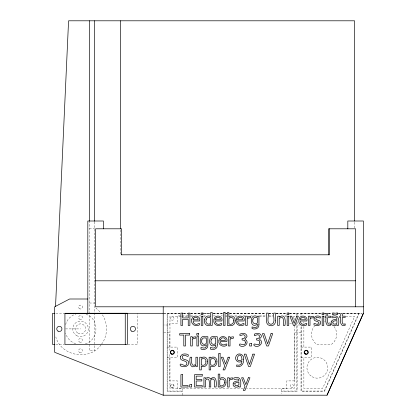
<?xml version="1.0" encoding="UTF-8"?>
<svg xmlns="http://www.w3.org/2000/svg" width="416" height="416" viewBox="0 0 416 416"><rect width="100%" height="100%" fill="white"/><g stroke="black" fill="none" stroke-linecap="round" stroke-linejoin="round"><path stroke-width="0.31" stroke-dasharray="2.08 1.56" d="M65.541 324.6C66.908 319.691 70.855 315.604 75.712 314.064M359.148 313.3L324.48 391.3L301.018 391.3L301.018 325M101.572 344.183C107.957 335.634 108.176 323.128 102.092 314.361M101.026 344.906C89.466 361.27 61.074 356.262 55.806 336.934M85.358 343.736C99.44 340.028 99.44 317.772 85.358 314.064M89.372 228.8L94.572 228.8M89.372 303.025L94.572 303.025M163.868 313.243L180.118 313.243M183.368 313.243L187.918 313.243M190.518 313.243L200.268 313.243M203.518 313.243L210.018 313.243M213.268 313.243L222.368 313.243M225.618 313.243L226.918 313.243M229.518 313.243L265.918 313.243M268.518 313.243L273.068 313.243M276.318 313.243L286.718 313.243M289.318 313.243L321.168 313.243M324.418 313.243L325.718 313.243M328.318 313.243L331.568 313.243M338.718 313.243L340.018 313.243M343.268 313.243L362.118 313.243L342.997 313.3M55.832 313.3L64.282 313.3M163.654 313.29L180.118 313.3M183.368 313.3L187.918 313.3M190.518 313.3L200.268 313.3M203.518 313.3L210.35 313.279M212.945 313.279L222.674 313.279M225.618 313.3L226.918 313.3M229.518 313.3L265.918 313.3M268.518 313.3L273.265 313.264M275.86 313.264L286.718 313.3M289.318 313.3L321.256 313.253M324.267 313.3L325.796 313.253M328.39 313.253L332.02 313.3M338.478 313.3L340.064 313.248M179.676 313.56L167.378 313.56L167.378 391.04L182.718 391.04L182.718 388.44L169.978 388.44L169.978 357.5M183.56 313.56L187.444 313.56M190.684 313.56L210.106 313.56M213.34 313.56L222.404 313.56M225.644 313.56L226.938 313.56M229.528 313.56L265.782 313.56M269.017 313.56L272.901 313.56M276.141 313.56L286.499 313.56M289.734 313.56L296.858 313.56L296.858 315.5M321.292 313.56L301.278 313.56L301.278 314.85M324.522 313.56L325.811 313.56M328.396 313.56L331.625 313.56M337.438 313.56L340.023 313.56M343.247 313.56L358.748 313.56L324.314 391.04L301.278 391.04L301.278 325.827M187.918 315.9L177.518 315.9L177.518 323.7L169.718 323.7L169.718 325L163.774 325M190.518 315.9L193.118 315.9M198.968 315.9L200.918 315.9M203.518 315.9L205.468 315.9M213.268 315.9L215.218 315.9M221.068 315.9L222.368 315.9M225.618 315.9L226.918 315.9M234.718 315.9L237.318 315.9M243.168 315.9L245.118 315.9M250.968 315.9L252.268 315.9M259.418 315.9L265.918 315.9M268.518 315.9L273.068 315.9M284.768 315.9L286.718 315.9M180.981 316.16L169.978 316.16L169.978 347.1M181.626 316.16L187.45 316.16M190.689 316.16L192.629 316.16M203.632 316.16L204.927 316.16M225.644 316.16L226.938 316.16M235.352 316.16L236.647 316.16M243.766 316.16L245.06 316.16M259.303 316.16L265.772 316.16M269.012 316.16L272.896 316.16M285.194 316.16L286.489 316.16M292.963 316.16L294.258 316.16L294.258 320.034M345.732 316.16L354.744 316.16L322.624 388.44L303.878 388.44L303.878 357.5M289.713 323.7L291.517 323.7M294.518 325L299.718 325M65.556 328.9L80.532 328.9M163.774 332.8L169.718 332.8L169.718 350.35M301.018 332.8L294.518 332.8L294.518 380.9L286.718 380.9L286.718 388.7L246.418 388.7M55.832 344.5L64.282 344.5M127.852 344.5L137.602 344.5L137.602 313.3M167.118 347.1L177.518 347.1L177.518 357.5L167.118 357.5M301.018 347.1L311.418 347.1L311.418 357.5L301.018 357.5M243.168 388.7L177.518 388.7L177.518 380.9L169.718 380.9L169.718 354.25M75.712 343.736C70.855 342.196 66.908 338.109 65.541 333.2M95.815 307.866L101.026 312.894M354.572 222.3L354.572 228.15M303.878 321.963L303.878 323.253M303.878 326.472L303.878 347.1M301.018 313.3L301.018 315.9M297.118 313.3L297.118 315.9M297.118 321.75L297.118 391.3L281.518 391.3L281.518 393.9M296.858 322.598L296.858 391.04L281.518 391.04L281.518 388.44L294.258 388.44L294.258 323.903M182.718 395.2L182.718 391.3L167.118 391.3L167.118 313.3M120.572 230.1L120.572 254.8M94.572 221.926L94.572 350.782L89.372 350.782L89.372 221.926M292.666 316.987A1.69 1.69 0 0 1 293.571 318.833M334.027 326.482A12.61 12.61 0 0 1 335.785 338.967L334.027 342.009L331.146 344.698L317.039 344.698L314.434 342.347L312.4 338.967A12.61 12.61 0 0 1 314.434 326.139M317.408 323.549A12.61 12.61 0 0 1 318.172 323.107M324.532 321.641A12.61 12.61 0 0 1 325.411 321.703M328.817 322.551A12.61 12.61 0 0 1 330.013 323.107M76.632 335.655A7.8 7.8 0 0 0 88.332 328.9A7.8 7.8 0 0 0 76.632 322.145A7.8 7.8 0 0 0 76.632 335.655M79.56 352.43A1.95 1.95 0 0 0 82.482 350.74A1.95 1.95 0 0 0 79.56 349.05A1.95 1.95 0 0 0 79.56 352.43M79.154 308.438A1.95 1.95 0 0 0 82.42 307.564A1.95 1.95 0 0 0 80.028 305.178A1.95 1.95 0 0 0 79.154 308.438M79.56 319.15A1.95 1.95 0 0 0 82.482 317.46A1.95 1.95 0 0 0 79.56 315.77A1.95 1.95 0 0 0 79.56 319.15M79.56 342.03A1.95 1.95 0 0 0 82.482 340.34A1.95 1.95 0 0 0 79.56 338.65A1.95 1.95 0 0 0 79.56 342.03M171.194 387.364A1.69 1.69 0 0 0 173.971 386.438A1.69 1.69 0 0 0 171.782 384.498A1.69 1.69 0 0 0 171.194 387.364A1.69 1.69 0 0 0 173.971 386.438A1.69 1.69 0 0 0 171.782 384.498A1.69 1.69 0 0 0 171.194 387.364M171.47 319.961A1.69 1.69 0 0 0 174.008 318.5A1.69 1.69 0 0 0 171.47 317.039A1.69 1.69 0 0 0 171.47 319.961M290.997 387.52A1.69 1.69 0 0 0 293.602 386.188A1.69 1.69 0 0 0 291.148 384.592A1.69 1.69 0 0 0 290.997 387.52M312.135 376.771A10.4 10.4 0 0 0 327.735 367.765A10.4 10.4 0 0 0 312.135 358.758A10.4 10.4 0 0 0 312.135 376.771M77.99 333.284A5.07 5.07 0 0 0 85.602 328.91A5.07 5.07 0 0 0 78.01 324.501A5.07 5.07 0 0 0 77.99 333.284"/><path stroke-width="0.62" d="M55.526 306.608L68.572 20.8L354.572 20.8L354.572 221M87.818 299L69.612 299L54.662 306.8L54.662 352.3L163.218 395.2L327.018 395.2L363.418 313.243M327.018 395.2L363.418 313.3L363.418 221L347.818 221L347.818 228.8M127.332 313.3L127.332 344.5L64.932 344.5L64.932 313.3L127.468 313.243M121.222 254.8L329.618 254.8L329.618 228.8M95.618 280.8L355.618 280.8M363.418 306.8L95.618 306.8L95.618 228.8L121.618 228.8L121.618 254.8M54.532 313.3L52.582 313.3L52.582 344.5L54.532 344.5M64.932 313.3L163.218 313.3M355.618 306.8L355.618 228.8L328.572 228.8L328.572 254.8M163.218 306.8L163.218 395.2M125.252 313.3L125.252 344.5M120.572 20.8L120.572 228.8M103.418 228.8L103.418 221L87.818 221L87.818 313.3M94.572 20.8L94.572 221.276M89.372 20.8L89.372 221.276M241.977 359.226L241.946 360.006C232.086 363.698 240.724 347.979 241.977 359.226M224.38 382.361C224.89 384.998 222.014 386.953 219.773 385.346L219.773 380.037C221.645 377.889 225.129 379.335 224.38 382.361M233.501 320.798C234.016 323.435 231.135 325.39 228.894 323.783L228.894 318.474C230.766 316.326 234.255 317.772 233.501 320.798M275.434 320.814C275.928 323.95 272.943 326.43 269.937 325.65C264.342 324.542 267.176 316.727 266.495 313.102L268.138 313.102C269.126 316.077 265.741 323.872 270.956 324.319C276.182 323.861 272.808 316.092 273.79 313.102L275.434 313.102L275.434 320.814M243.646 359.58C244.135 363.49 240.932 367.879 236.699 366.569L236.699 364.983L239.096 365.248L240.885 364.244L241.613 362.944L241.935 361.182C238.352 364.192 233.631 359.325 236.309 355.685C238.909 351.619 244.795 355.248 243.646 359.58M207.87 344.932C208.468 348.832 204.058 350.475 200.98 349.097L200.98 347.469L203.819 348.098L205.488 347.682L206.201 346.59L206.305 344.755C198.286 350.464 198.021 332.67 206.305 337.111L206.398 336.71L207.87 336.71L207.87 344.932M217.266 344.932C217.864 348.832 213.455 350.475 210.376 349.097L210.376 347.469L213.216 348.098L214.885 347.682L215.597 346.59L215.706 344.755C207.683 350.464 207.418 332.67 215.706 337.111L215.795 336.71L217.266 336.71L217.266 344.932M258.944 324.407C259.542 328.312 255.138 329.95 252.054 328.578L252.054 326.95L254.894 327.579L256.568 327.158L257.28 326.066L257.384 324.236C249.366 329.945 249.096 312.146 257.384 316.586L257.478 316.191L258.944 316.191L258.944 324.407M207.522 361.624C207.99 364.941 204.37 368.165 201.302 366.038L201.302 369.923L199.742 369.923L199.742 357.23L201.302 357.23L201.302 358.202C203.866 355.3 208.208 358.067 207.522 361.624M216.918 361.624C217.386 364.941 213.767 368.165 210.699 366.038L210.699 369.923L209.139 369.923L209.139 357.23L210.699 357.23L210.699 358.202C213.262 355.3 217.604 358.067 216.918 361.624M225.992 382.236C226.476 385.559 222.768 388.773 219.773 386.594L219.674 387.026L218.213 387.026L218.213 374.109L219.773 374.109L219.773 378.726C222.368 375.773 226.72 378.669 225.992 382.236M235.113 320.674C235.602 323.996 231.889 327.21 228.894 325.031L228.795 325.463L227.334 325.463L227.334 312.546L228.894 312.546L228.894 317.158C231.494 314.21 235.841 317.106 235.113 320.674M191.703 319.805C190.44 324.386 195.842 327.22 199.467 324.896C200.356 321.324 197.257 325.281 195.598 324.262C194.028 324.074 193.118 322.468 193.216 320.986L199.644 320.986C201.214 315.234 191.994 314.116 191.703 319.805M204.542 319.758C203.216 323.471 207.496 327.912 210.683 324.516L210.683 325.463L212.243 325.463L212.243 312.546L210.683 312.546L210.683 316.566C208.156 314.829 204.734 316.836 204.542 319.758M213.938 319.805C212.67 324.386 218.072 327.22 221.697 324.896C222.586 321.324 219.492 325.281 217.833 324.262C216.258 324.074 215.348 322.468 215.446 320.986L221.874 320.986C223.444 315.234 214.224 314.116 213.938 319.805M218.956 340.324C217.693 344.906 223.096 347.74 226.72 345.42C227.609 341.843 224.51 345.8 222.851 344.786C221.281 344.594 220.371 342.992 220.47 341.51L226.897 341.51C228.467 335.754 219.248 334.636 218.956 340.324M236.168 319.805C234.905 324.386 240.302 327.22 243.927 324.896C244.821 321.324 241.722 325.281 240.063 324.262C238.488 324.074 237.583 322.468 237.676 320.986L244.104 320.986C245.674 315.234 236.454 314.116 236.168 319.805M298.932 319.805C297.669 324.386 303.072 327.22 306.696 324.896C307.585 321.324 304.486 325.281 302.827 324.262C301.257 324.074 300.347 322.468 300.446 320.986L306.873 320.986C308.443 315.234 299.224 314.116 298.932 319.805M245.414 342.196C245.56 348.015 238.17 341.292 239.59 345.478C243.625 348.868 250.276 342.701 245.409 339.492C243.407 339.123 248.68 337.147 246.584 335.026C245.242 332.753 241.982 333.19 239.928 334.131C238.987 337.964 242.84 333.237 244.535 335.182C246.329 336.742 244.098 339.217 242.112 338.593L242.112 339.971L244.676 340.413L245.414 342.196M259.844 342.196C259.984 348.015 252.595 341.292 254.015 345.478C258.05 348.868 264.706 342.701 259.839 339.492C257.837 339.123 263.104 337.147 261.009 335.026C259.672 332.753 256.407 333.19 254.358 334.131C253.417 337.964 257.27 333.237 258.965 335.182C260.759 336.742 258.528 339.217 256.537 338.593L256.537 339.971L259.106 340.413L259.844 342.196M314.101 318.198C312.858 322.26 319.654 320.346 318.989 323.653C317.455 326.388 313.019 320.928 314.002 324.906C316.186 326.258 320.57 326.056 320.71 322.79C321.199 319.228 315.089 321.246 315.77 318.016C317.122 315.39 321.329 320.367 320.367 316.638C318.38 315.598 314.808 315.536 314.101 318.198M180.466 356.736C178.958 361.956 187.886 359.559 186.826 364.083C185.094 368.233 179.005 360.906 180.3 365.768C183.102 367.489 188.588 367.156 188.708 362.986C189.202 358.426 181.194 360.916 182.276 356.496C183.804 352.721 189.342 359.2 188.224 354.718C185.692 353.434 181.36 353.423 180.466 356.736M205.91 361.795C206.409 364.447 203.502 366.314 201.302 364.77L201.302 359.512C203.169 357.323 206.612 358.847 205.91 361.795M215.306 361.795C215.805 364.447 212.898 366.314 210.699 364.77L210.699 359.512C212.566 357.323 216.008 358.847 215.306 361.795M206.248 319.363C204.776 322.457 208.01 326.05 210.683 323.206L210.683 317.86C209.118 316.883 206.596 317.304 206.248 319.363M233.189 383.443C232.133 386.875 236.865 388.612 238.914 386.038L238.914 387.026L240.469 387.026C241.374 381.358 240.978 375.502 233.844 377.952C232.7 381.534 239.476 376.709 238.914 380.926C236.917 381.092 233.886 381.046 233.189 383.443M331.188 321.88C330.132 325.312 334.864 327.049 336.913 324.475L336.913 325.463L338.468 325.463C339.373 319.795 338.978 313.94 331.843 316.389C330.699 319.972 337.475 315.146 336.913 319.363C334.916 319.524 331.88 319.483 331.188 321.88M201.869 339.789C200.418 342.888 203.72 346.018 206.305 343.47L206.305 338.38C204.766 337.412 202.259 337.756 201.869 339.789M211.266 339.789C209.815 342.888 213.117 346.018 215.706 343.47L215.706 338.38C214.167 337.412 211.656 337.756 211.266 339.789M252.949 319.27C251.498 322.364 254.8 325.499 257.384 322.946L257.384 317.86C255.845 316.893 253.339 317.231 252.949 319.27M234.801 383.609L235.144 385.44L237.162 385.767L238.914 384.743L238.914 382.169L236.132 382.548L234.801 383.609M332.8 322.046L333.143 323.877L335.161 324.204L336.913 323.18L336.913 320.606L334.131 320.986L332.8 322.046M193.45 318.76L193.216 319.795L198.12 319.795C198.572 316.94 194.334 316.29 193.45 318.76M215.68 318.76L215.446 319.795L220.355 319.795C220.802 316.94 216.57 316.29 215.68 318.76M220.704 339.279L220.47 340.314L225.373 340.314C225.826 337.464 221.588 336.809 220.704 339.279M237.91 318.76L237.676 319.795L242.585 319.795C243.038 316.94 238.8 316.29 237.91 318.76M300.68 318.76L300.446 319.795L305.349 319.795C305.802 316.94 301.564 316.29 300.68 318.76M252.886 354.146L249.465 364.406L246.048 354.146L244.286 354.146L248.534 366.506L250.312 366.506L254.561 354.146L252.886 354.146M271.024 333.622L267.602 343.881L264.186 333.622L262.423 333.622L266.677 345.982L268.45 345.982L272.704 333.622L271.024 333.622M296.691 316.191L294.18 323.346L291.637 316.191L289.952 316.191L293.42 325.463L294.824 325.463L298.319 316.191L296.691 316.191M228.082 357.23L225.56 364.099L223.028 357.23L221.343 357.23L224.713 366.054L223.049 369.923L224.718 369.923L229.71 357.23L228.082 357.23M248.321 377.754L245.799 384.618L243.266 377.754L241.582 377.754L244.951 386.578L243.292 390.447L244.956 390.447L249.948 377.754L248.321 377.754M211.156 378.404L210.46 379.096C209.695 376.953 206.7 377.156 205.494 378.784L205.494 377.754L203.934 377.754L203.934 387.026L205.494 387.026L205.494 380.104C210.408 375.757 209.269 384.732 209.196 387.026L210.756 387.026L210.725 380.125C215.644 375.731 214.557 384.691 214.458 387.026L216.018 387.026C216.679 384.228 216.788 374.379 211.156 378.404M192.852 338.926L192.28 339.399L192.28 345.982L190.715 345.982L190.715 336.71L192.28 336.71L192.28 338.088L193.768 337.022L195.629 336.762C196.643 339.399 193.929 337.709 192.852 338.926M247.816 318.406L247.239 318.88L247.239 325.463L245.679 325.463L245.679 316.191L247.239 316.191L247.239 317.569L248.732 316.503L250.593 316.238C251.607 318.88 248.893 317.19 247.816 318.406M230.604 338.926L230.032 339.399L230.032 345.982L228.472 345.982L228.472 336.71L230.032 336.71L230.032 338.088L231.525 337.022L233.386 336.762C234.4 339.399 231.686 337.709 230.604 338.926M229.741 379.969L229.169 380.442L229.169 387.026L227.609 387.026L227.609 377.754L229.169 377.754L229.169 379.132L230.662 378.066L232.523 377.801C233.537 380.442 230.823 378.752 229.741 379.969M310.58 318.406L310.008 318.88L310.008 325.463L308.448 325.463L308.448 316.191L310.008 316.191L310.008 317.569L311.501 316.503L313.362 316.238C314.376 318.88 311.662 317.19 310.58 318.406M279.921 316.67L279.224 317.221L279.224 316.191L277.664 316.191L277.664 325.463L279.224 325.463L279.224 318.536C284.341 314.272 283.728 322.618 283.395 325.463L284.955 325.463C285.636 322.395 285.688 313.149 279.921 316.67M195.92 365.477C190.029 370.287 189.15 361.046 190.195 357.23L191.755 357.23C191.422 360.095 190.793 368.42 195.92 364.156L195.92 357.23L197.48 357.23L197.48 366.506L195.92 366.506L195.92 365.477M330.486 323.976C326.378 325.733 327.855 319.452 327.709 317.486L330.58 317.486L330.58 316.191L327.709 316.191L327.709 313.524L326.144 313.524L326.144 316.191L325.094 316.191L325.094 317.486L326.144 317.486C325.265 320.559 325.676 327.356 330.58 325.38L330.486 323.976M345.098 323.976C340.99 325.733 342.467 319.452 342.316 317.486L345.192 317.486L345.192 316.191L342.316 316.191L342.316 313.524L340.756 313.524L340.756 316.191L339.7 316.191L339.7 317.486L340.756 317.486C339.872 320.559 340.288 327.356 345.192 325.38L345.098 323.976M225.046 312.546L223.48 312.546L223.48 325.463L225.046 325.463L225.046 312.546M202.92 313.019L201.146 313.019L201.146 314.636L202.92 314.636L202.92 313.019M288.85 313.019L287.071 313.019L287.071 314.636L288.85 314.636L288.85 313.019M323.861 313.019L322.088 313.019L322.088 314.636L323.861 314.636L323.861 313.019M334.105 313.019L332.441 313.019L332.441 314.636L334.105 314.636L334.105 313.019M337.537 313.019L335.868 313.019L335.868 314.636L337.537 314.636L337.537 313.019M182.556 313.102L180.913 313.102L180.913 325.463L182.556 325.463L182.556 319.41L188.245 319.41L188.245 325.463L189.888 325.463L189.888 313.102L188.245 313.102L188.245 317.949L182.556 317.949L182.556 313.102M202.81 316.191L201.25 316.191L201.25 325.463L202.81 325.463L202.81 316.191M288.74 316.191L287.18 316.191L287.18 325.463L288.74 325.463L288.74 316.191M323.757 316.191L322.197 316.191L322.197 325.463L323.757 325.463L323.757 316.191M198.546 333.538L196.768 333.538L196.768 335.161L198.546 335.161L198.546 333.538M189.597 333.622L179.65 333.622L179.65 335.083L183.804 335.083L183.804 345.982L185.448 345.982L185.448 335.083L189.597 335.083L189.597 333.622M198.437 336.71L196.877 336.71L196.877 345.982L198.437 345.982L198.437 336.71M251.623 343.616L249.642 343.616L249.642 345.982L251.623 345.982L251.623 343.616M220.132 353.59L218.566 353.59L218.566 366.506L220.132 366.506L220.132 353.59M182.556 374.665L180.913 374.665L180.913 387.026L188.079 387.026L188.079 385.564L182.556 385.564L182.556 374.665M202.249 374.665L194.522 374.665L194.522 387.026L202.249 387.026L202.249 385.564L196.165 385.564L196.165 380.973L201.833 380.973L201.833 379.512L196.165 379.512L196.165 376.126L202.249 376.126L202.249 374.665M191.682 384.66L189.696 384.66L189.696 387.026L191.682 387.026L191.682 384.66M171.278 354.099A2.08 2.08 0 0 0 174.398 352.3A2.08 2.08 0 0 0 171.278 350.501A2.08 2.08 0 0 0 171.278 354.099M305.178 354.099A2.08 2.08 0 0 0 308.298 352.3A2.08 2.08 0 0 0 305.178 350.501A2.08 2.08 0 0 0 305.178 354.099M131.591 331.131A2.6 2.6 0 0 0 135.522 328.942A2.6 2.6 0 0 0 131.659 326.628A2.6 2.6 0 0 0 131.591 331.131M58.042 331.152A2.6 2.6 0 0 0 61.942 328.9A2.6 2.6 0 0 0 58.042 326.648A2.6 2.6 0 0 0 58.042 331.152M171.47 353.761A1.69 1.69 0 0 0 174.008 352.3A1.69 1.69 0 0 0 171.47 350.839A1.69 1.69 0 0 0 171.47 353.761M305.37 353.761A1.69 1.69 0 0 0 307.908 352.3A1.69 1.69 0 0 0 305.37 350.839A1.69 1.69 0 0 0 305.37 353.761"/></g></svg>
